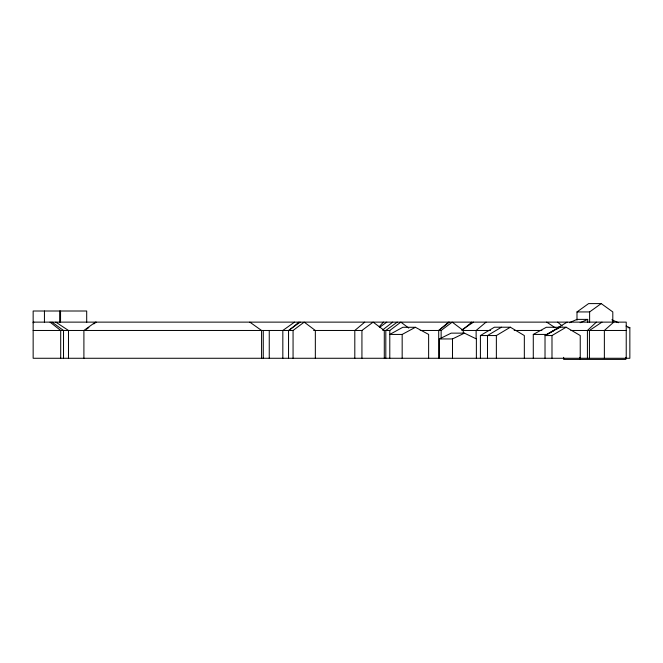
<?xml version="1.0" encoding="UTF-8"?>
<svg xmlns="http://www.w3.org/2000/svg" width="663" height="663" viewBox="0 0 663 663"><rect width="100%" height="100%" fill="white"/><g stroke="black" fill="none" stroke-linecap="round" stroke-linejoin="round"><path stroke-width="0.99" d="M379.244 326.677L383.421 322.127M596.36 322.127L587.418 330.472L587.418 358.269M33.15 322.79L33.888 322.127M613.756 322.127L604.366 330.472L604.366 358.269M462.724 329.826L471.807 322.127M438.707 358.269L438.707 330.472L448.611 322.127M364.733 322.127L354.804 330.472L354.804 358.269M486.078 322.127L476.133 330.472L476.133 338.702M288.952 330.472L298.972 322.127M438.707 330.472L449.332 322.127M382.725 329.876L392.745 322.127M382.949 330.472L389.786 330.472L400.85 322.127L408.756 328.086M420.209 330.472L441.135 330.472L452.207 322.127L463.28 330.472L463.28 333.555M33.15 330.472L293.063 330.472L304.201 322.127L315.339 330.472L315.339 358.269M313.607 330.472L361.932 330.472L373.112 322.127L384.291 330.472L384.291 358.269M86.439 329.279L88.892 327.489M93.79 323.917L96.243 322.127M397.228 322.127L385.808 330.472L385.808 358.269M95.472 322.127L83.903 330.472L83.903 358.269M379.377 327.489L386.802 322.127M576.992 320.171L576.992 311.933L588.595 303.596L601.208 303.596L612.803 311.933L612.803 322.235M576.992 311.933L589.614 311.933L601.208 303.596M294.513 322.127L282.828 330.472L282.828 358.269M300.215 322.127L288.546 330.472L288.546 358.269M461.804 329.909L473.523 322.127M601.979 322.127L589.44 330.472L589.44 358.269M557.649 327.862L567.114 322.127M480.41 358.269L480.41 335.553L494.391 327.215L510.353 327.215L524.334 335.553L524.334 358.269M501.468 327.215L487.487 335.553L487.487 358.269M480.41 335.553L496.363 335.553L510.353 327.215M545.019 358.269L545.019 335.553L559 327.215L566.119 327.215L580.241 335.553L580.241 358.269M546.892 334.467L553.555 330.754M545.019 335.553L551.989 335.553L566.119 327.215M533.284 358.269L533.284 334.434L546.329 327.282L559.937 327.282L556.456 329.188M554.724 330.141L546.892 334.434L533.284 334.434M555.254 329.826L559.522 327.505L559 327.215M415.403 327.282L402.831 327.282L389.786 334.434L402.168 334.434L415.403 327.282L428.63 334.434L428.63 358.269M439.395 358.269L439.395 338.942L451.163 333.141L464.431 333.141L476.374 338.942L476.374 358.269M439.395 338.942L452.489 338.942L464.431 333.141M558.055 327.721L559.953 326.884M569.418 322.715L576.992 319.384L587.716 319.384L587.716 322.45M580.142 322.715L587.716 319.384M33.15 322.127L626.228 322.127L626.228 358.269M627.902 327.721L629.85 327.721L629.85 358.269L33.15 358.269L33.15 311.005L86.696 311.005L86.696 322.309M461.978 330.472L490.521 330.472M514.156 330.472L541.903 330.472M570.893 330.472L626.228 330.472M611.858 319.798L618.488 322.715M626.063 326.055L629.85 327.721M546.685 322.127L555.138 327.688M55.816 322.127L68.48 330.472L68.48 358.269M249.818 322.127L261.57 330.472L261.57 358.269M51.963 322.127L63.524 330.472L63.524 358.269M50.032 322.127L60.698 330.472L60.698 358.269M557.641 322.127L562.166 325.981M625.872 357.34L625.872 359.404L563.649 359.404L563.649 357.34M589.614 311.933L589.614 322.235M579.777 357.34L579.777 359.404M551.989 335.553L551.989 358.269M496.363 335.553L496.363 358.269M452.489 338.942L452.489 358.269M441.135 330.472L441.135 338.702M402.168 334.434L402.168 358.269M389.786 330.472L389.786 358.269M361.932 330.472L361.932 358.269M293.063 330.472L293.063 358.269M269.253 330.472L269.253 358.269M263.269 330.472L263.269 358.269M60.548 311.005L60.548 322.309M59.662 311.005L59.662 322.309M44.438 311.005L44.438 322.309"/></g></svg>
